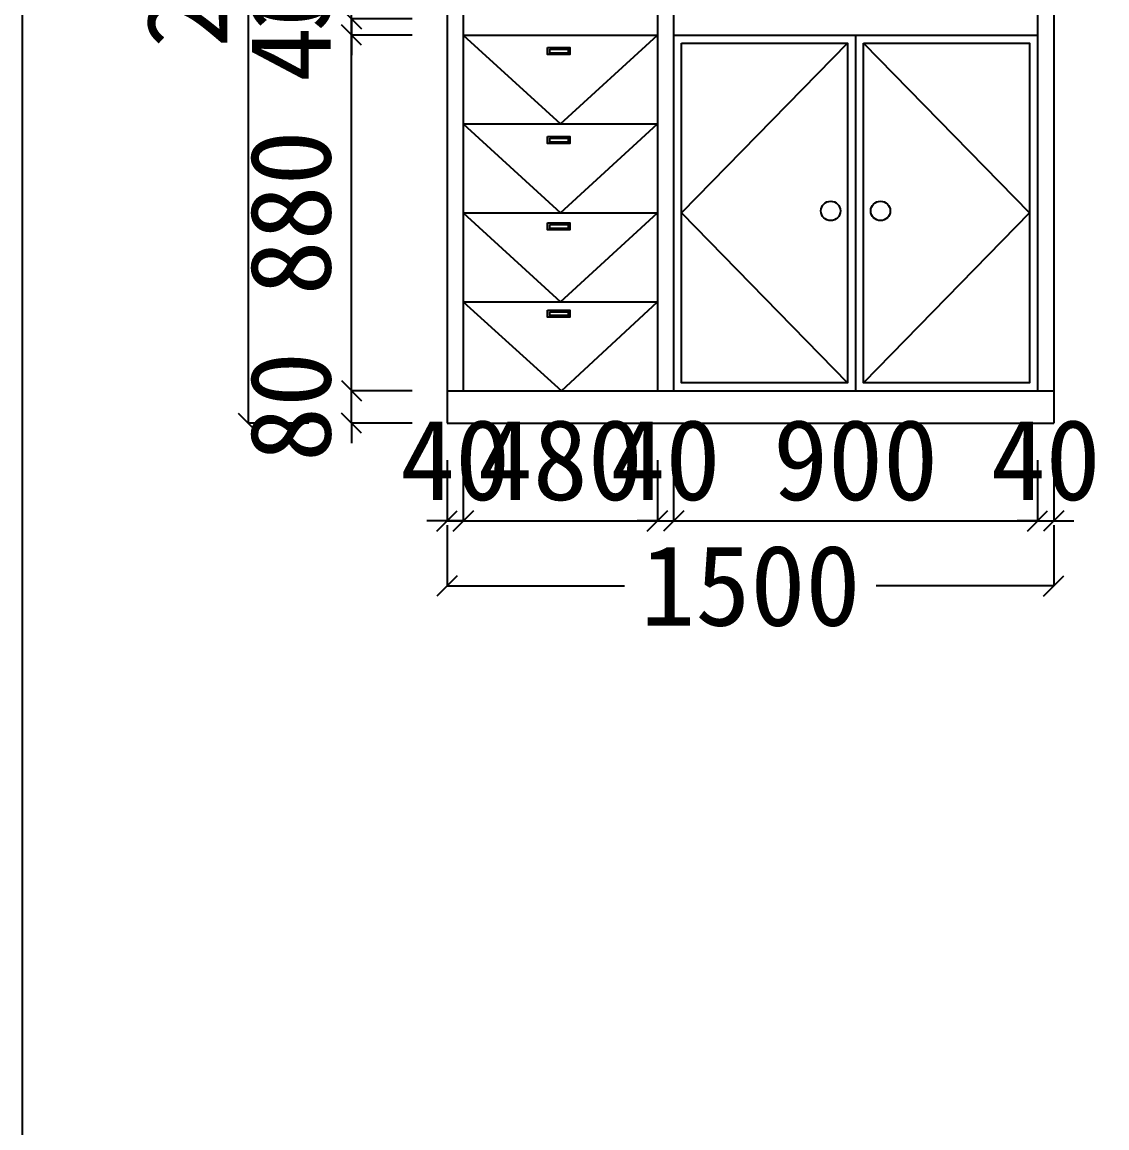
# Model space of a CAD drawing. Header units: millimetres. Extents: x 204800 to 233555, y -2285 to 8522.
# Drawn here: x 204800 to 207482, y 3106 to 5841 of the extents above; entities that cross this region are included whole.
import ezdxf

# ---------------------------------------------------------------- set-up
doc = ezdxf.new("R2010")
doc.units = ezdxf.units.MM
doc.layers.add('012', color=4, linetype='Continuous')
doc.layers.add('DIM【标注】', color=66, linetype='Continuous')
doc.styles.add('ROMANS', font='romans.shx', dxfattribs={"bigfont": 'hztxt'})
doc.styles.add('宋体', font='SimSun.ttf', dxfattribs={"height": 200})
doc.dimstyles.new('模型空间1：40', dxfattribs={"dimscale": 50, "dimtxt": 1.4, "dimasz": 1, "dimexe": 0, "dimexo": 0.5, "dimgap": 1, "dimtad": 1, "dimdec": 0, "dimrnd": 5, "dimzin": 0, "dimdsep": 46, "dimtxsty": 'ROMANS', "dimblk": 'ARCHTICK', "dimcen": 0.09, "dimclrd": 1, "dimclre": 1, "dimclrt": 2, "dimadec": 0, "dimazin": 0, "dimtfac": 1, "dimtdec": 0, "dimtix": 1, "dimtmove": 2, "dimatfit": 3, "dimldrblk": 'ZHL-SOFT_JT', "dimfxl": 2, "dimfxlon": 1, "dimtolj": 1, "dimtzin": 0, "dimarcsym": 0})

# ---------------------------------------------------------------- blocks, each defined once
blk = doc.blocks.new('_OBLIQUE')
at = {"color": 0, "linetype": 'ByBlock'}
blk.add_line((-0.5, -0.5), (0.5, 0.5), dxfattribs=at)
blk = doc.blocks.new('*D56')
at = {"layer": 'DEFPOINTS', "color": 0, "ltscale": 6, "transparency": 16777216}
for p in [(205890.5, 4928.9), (205850.5, 4848.9), (205890.5, 4606.9)]:
    blk.add_point(p, dxfattribs=at)
at = {"layer": 'DIM【标注】', "color": 251, "lineweight": -2, "ltscale": 6, "transparency": 16777216}
for p, q in [((205850.5, 4756.9), (205850.5, 4606.9)), ((205890.5, 4756.9), (205890.5, 4606.9)), ((205850.5, 4606.9), (205800.5, 4606.9)), ((205850.5, 4606.9), (205890.5, 4606.9)), ((205890.5, 4606.9), (205940.5, 4606.9))]:
    blk.add_line(p, q, dxfattribs=at)
at = {"layer": 'DIM【标注】', "color": 251, "lineweight": -2, "ltscale": 6, "transparency": 16777216, "xscale": 50, "yscale": 50, "zscale": 50}
blk.add_blockref('_OBLIQUE', (205850.5, 4606.9), dxfattribs=at)
at = {"layer": 'DIM【标注】', "color": 251, "lineweight": -2, "ltscale": 6, "transparency": 16777216, "xscale": 50, "yscale": 50, "zscale": 50, "rotation": 180}
blk.add_blockref('_OBLIQUE', (205890.5, 4606.9), dxfattribs=at)
at = {"layer": 'DIM【标注】', "color": 8, "ltscale": 6, "transparency": 16777216, "insert": (205870.5, 4756.9), "char_height": 200, "attachment_point": 5, "style": '宋体'}
blk.add_mtext('\\A1;40', dxfattribs=at)
blk = doc.blocks.new('ZHL-SOFT_JT')
for p, q in [((-0.94, 0.839), (-0.94, 0.839)), ((-0.94, 0.737), (-0.94, 0.737)), ((-0.94, 0.63647), (-0.94, 0.63647)), ((-0.867, 0.7737), (-0.867, 0.7737)), ((-0.867, 0.6758), (-0.867, 0.6758)), ((-0.867, 0.586942), (-0.867, 0.586942)), ((-0.787, 0.7022), (-0.787, 0.7022)), ((-0.787, 0.614), (-0.787, 0.614)), ((-0.7, 0.5526), (-0.7, 0.5526)), ((-0.787, 0.53266), (-0.787, 0.53266)), ((-0.7, 0.4797), (-0.7, 0.4797)), ((-0.629, 0.49), (-0.63, 0.49)), ((-0.552, 0.4299), (-0.552, 0.4299)), ((-0.472, 0.368), (-0.472, 0.368)), ((-0.3929, 0.3067), (-0.3929, 0.3067)), ((-0.31548, 0.24568), (-0.31548, 0.24568)), ((-0.23659, 0.184298), (-0.23659, 0.184298)), ((-0.787, -0.53266), (-0.787, -0.53266)), ((-0.7, -0.4797), (-0.7, -0.4797)), ((-0.629, -0.49), (-0.63, -0.49)), ((-0.552, -0.4299), (-0.552, -0.4299)), ((-0.472, -0.368), (-0.472, -0.368)), ((-0.3929, -0.3067), (-0.3929, -0.3067)), ((-0.31548, -0.24568), (-0.31548, -0.24568)), ((-0.23659, -0.184298), (-0.23659, -0.184298)), ((-0.94, -0.63647), (-0.94, -0.63647)), ((-0.94, -0.737), (-0.94, -0.737)), ((-0.94, -0.839), (-0.94, -0.839)), ((-0.867, -0.586942), (-0.867, -0.586942)), ((-0.867, -0.6758), (-0.867, -0.6758)), ((-0.867, -0.7737), (-0.867, -0.7737)), ((-0.787, -0.614), (-0.787, -0.614)), ((-0.787, -0.7022), (-0.787, -0.7022)), ((-0.7, -0.5526), (-0.7, -0.5526))]:
    blk.add_line(p, q)
blk.add_lwpolyline([(-1, 0), (0, 0), (-1, -1), (-1, -0.569), (0, 0), (-1, 0.569), (-1, 1), (0, 0)])
blk = doc.blocks.new('*D57')
at = {"layer": 'DEFPOINTS', "color": 0, "ltscale": 6, "transparency": 16777216}
for p in [(205890.5, 4928.9), (206370.5, 4928.9), (206370.5, 4606.9)]:
    blk.add_point(p, dxfattribs=at)
at = {"layer": 'DIM【标注】', "color": 251, "lineweight": -2, "ltscale": 6, "transparency": 16777216}
for p, q in [((205890.5, 4756.9), (205890.5, 4606.9)), ((206370.5, 4756.9), (206370.5, 4606.9)), ((205890.5, 4606.9), (205840.5, 4606.9)), ((205890.5, 4606.9), (206370.5, 4606.9)), ((206370.5, 4606.9), (206420.5, 4606.9))]:
    blk.add_line(p, q, dxfattribs=at)
at = {"layer": 'DIM【标注】', "color": 251, "lineweight": -2, "ltscale": 6, "transparency": 16777216, "xscale": 50, "yscale": 50, "zscale": 50}
blk.add_blockref('_OBLIQUE', (205890.5, 4606.9), dxfattribs=at)
at = {"layer": 'DIM【标注】', "color": 251, "lineweight": -2, "ltscale": 6, "transparency": 16777216, "xscale": 50, "yscale": 50, "zscale": 50, "rotation": 180}
blk.add_blockref('_OBLIQUE', (206370.5, 4606.9), dxfattribs=at)
at = {"layer": 'DIM【标注】', "color": 8, "ltscale": 6, "transparency": 16777216, "insert": (206130.5, 4756.9), "char_height": 200, "attachment_point": 5, "style": '宋体'}
blk.add_mtext('\\A1;480', dxfattribs=at)
blk = doc.blocks.new('*D58')
at = {"layer": 'DEFPOINTS', "color": 0, "ltscale": 6, "transparency": 16777216}
for p in [(206370.5, 4928.9), (206410.5, 4928.9), (206410.5, 4606.9)]:
    blk.add_point(p, dxfattribs=at)
at = {"layer": 'DIM【标注】', "color": 251, "lineweight": -2, "ltscale": 6, "transparency": 16777216}
for p, q in [((206370.5, 4756.9), (206370.5, 4606.9)), ((206410.5, 4756.9), (206410.5, 4606.9)), ((206370.5, 4606.9), (206320.5, 4606.9)), ((206370.5, 4606.9), (206410.5, 4606.9)), ((206410.5, 4606.9), (206460.5, 4606.9))]:
    blk.add_line(p, q, dxfattribs=at)
at = {"layer": 'DIM【标注】', "color": 251, "lineweight": -2, "ltscale": 6, "transparency": 16777216, "xscale": 50, "yscale": 50, "zscale": 50}
blk.add_blockref('_OBLIQUE', (206370.5, 4606.9), dxfattribs=at)
at = {"layer": 'DIM【标注】', "color": 251, "lineweight": -2, "ltscale": 6, "transparency": 16777216, "xscale": 50, "yscale": 50, "zscale": 50, "rotation": 180}
blk.add_blockref('_OBLIQUE', (206410.5, 4606.9), dxfattribs=at)
at = {"layer": 'DIM【标注】', "color": 8, "ltscale": 6, "transparency": 16777216, "insert": (206390.5, 4756.9), "char_height": 200, "attachment_point": 5, "style": '宋体'}
blk.add_mtext('\\A1;40', dxfattribs=at)
blk = doc.blocks.new('*D59')
at = {"layer": 'DEFPOINTS', "color": 0, "ltscale": 6, "transparency": 16777216}
for p in [(206410.5, 4928.9), (207310.5, 4928.9), (207310.5, 4606.9)]:
    blk.add_point(p, dxfattribs=at)
at = {"layer": 'DIM【标注】', "color": 251, "lineweight": -2, "ltscale": 6, "transparency": 16777216}
for p, q in [((206410.5, 4756.9), (206410.5, 4606.9)), ((207310.5, 4756.9), (207310.5, 4606.9)), ((206410.5, 4606.9), (207310.5, 4606.9))]:
    blk.add_line(p, q, dxfattribs=at)
at = {"layer": 'DIM【标注】', "color": 251, "lineweight": -2, "ltscale": 6, "transparency": 16777216, "xscale": 50, "yscale": 50, "zscale": 50, "rotation": 180}
blk.add_blockref('_OBLIQUE', (206410.5, 4606.9), dxfattribs=at)
at = {"layer": 'DIM【标注】', "color": 251, "lineweight": -2, "ltscale": 6, "transparency": 16777216, "xscale": 50, "yscale": 50, "zscale": 50}
blk.add_blockref('_OBLIQUE', (207310.5, 4606.9), dxfattribs=at)
at = {"layer": 'DIM【标注】', "color": 8, "ltscale": 6, "transparency": 16777216, "insert": (206860.5, 4756.9), "char_height": 200, "attachment_point": 5, "style": '宋体'}
blk.add_mtext('\\A1;900', dxfattribs=at)
blk = doc.blocks.new('*D60')
at = {"layer": 'DEFPOINTS', "color": 0, "ltscale": 6, "transparency": 16777216}
for p in [(207310.5, 4928.9), (207350.5, 4928.9), (207350.5, 4606.9)]:
    blk.add_point(p, dxfattribs=at)
at = {"layer": 'DIM【标注】', "color": 251, "lineweight": -2, "ltscale": 6, "transparency": 16777216}
for p, q in [((207310.5, 4756.9), (207310.5, 4606.9)), ((207350.5, 4756.9), (207350.5, 4606.9)), ((207310.5, 4606.9), (207260.5, 4606.9)), ((207310.5, 4606.9), (207350.5, 4606.9)), ((207350.5, 4606.9), (207400.5, 4606.9))]:
    blk.add_line(p, q, dxfattribs=at)
at = {"layer": 'DIM【标注】', "color": 251, "lineweight": -2, "ltscale": 6, "transparency": 16777216, "xscale": 50, "yscale": 50, "zscale": 50}
blk.add_blockref('_OBLIQUE', (207310.5, 4606.9), dxfattribs=at)
at = {"layer": 'DIM【标注】', "color": 251, "lineweight": -2, "ltscale": 6, "transparency": 16777216, "xscale": 50, "yscale": 50, "zscale": 50, "rotation": 180}
blk.add_blockref('_OBLIQUE', (207350.5, 4606.9), dxfattribs=at)
at = {"layer": 'DIM【标注】', "color": 8, "ltscale": 6, "transparency": 16777216, "insert": (207330.5, 4756.9), "char_height": 200, "attachment_point": 5, "style": '宋体'}
blk.add_mtext('\\A1;40', dxfattribs=at)
blk = doc.blocks.new('*D61')
at = {"layer": 'DEFPOINTS', "color": 0, "ltscale": 6, "transparency": 16777216}
for p in [(205850.5, 4848.9), (207350.5, 4848.9), (207350.5, 4446.1)]:
    blk.add_point(p, dxfattribs=at)
at = {"layer": 'DIM【标注】', "color": 251, "lineweight": -2, "ltscale": 6, "transparency": 16777216}
for p, q in [((205850.5, 4596.1), (205850.5, 4446.1)), ((207350.5, 4596.1), (207350.5, 4446.1)), ((205850.5, 4446.1), (206289.4, 4446.1)), ((207350.5, 4446.1), (206911.6, 4446.1))]:
    blk.add_line(p, q, dxfattribs=at)
at = {"layer": 'DIM【标注】', "color": 251, "lineweight": -2, "ltscale": 6, "transparency": 16777216, "xscale": 50, "yscale": 50, "zscale": 50, "rotation": 180}
blk.add_blockref('_OBLIQUE', (205850.5, 4446.1), dxfattribs=at)
at = {"layer": 'DIM【标注】', "color": 251, "lineweight": -2, "ltscale": 6, "transparency": 16777216, "xscale": 50, "yscale": 50, "zscale": 50}
blk.add_blockref('_OBLIQUE', (207350.5, 4446.1), dxfattribs=at)
at = {"layer": 'DIM【标注】', "color": 8, "ltscale": 6, "transparency": 16777216, "insert": (206600.5, 4446.1), "char_height": 200, "attachment_point": 5, "style": '宋体'}
blk.add_mtext('\\A1;1500', dxfattribs=at)
blk = doc.blocks.new('*D62')
at = {"layer": 'DEFPOINTS', "color": 0, "ltscale": 6, "transparency": 16777216}
for p in [(205614.1, 4928.9), (205850.5, 4928.9), (205850.5, 4848.9)]:
    blk.add_point(p, dxfattribs=at)
at = {"layer": 'DIM【标注】', "color": 251, "lineweight": -2, "ltscale": 6, "transparency": 16777216}
for p, q in [((205614.1, 4928.9), (205614.1, 4978.9)), ((205764.1, 4928.9), (205614.1, 4928.9)), ((205614.1, 4848.9), (205614.1, 4928.9)), ((205764.1, 4848.9), (205614.1, 4848.9)), ((205614.1, 4848.9), (205614.1, 4798.9))]:
    blk.add_line(p, q, dxfattribs=at)
at = {"layer": 'DIM【标注】', "color": 251, "lineweight": -2, "ltscale": 6, "transparency": 16777216, "xscale": 50, "yscale": 50, "zscale": 50}
for p, rotation in [((205614.1, 4928.9), 270), ((205614.1, 4848.9), 90)]:
    blk.add_blockref('_OBLIQUE', p, dxfattribs=dict(at, rotation=rotation))
at = {"layer": 'DIM【标注】', "color": 8, "ltscale": 6, "transparency": 16777216, "insert": (205464.1, 4888.9), "char_height": 200, "attachment_point": 5, "rotation": 90, "style": '宋体'}
blk.add_mtext('\\A1;80', dxfattribs=at)
blk = doc.blocks.new('*D63')
at = {"layer": 'DEFPOINTS', "color": 0, "ltscale": 6, "transparency": 16777216}
for p in [(205614.1, 5808.9), (205890.5, 5808.9), (205850.5, 4928.9)]:
    blk.add_point(p, dxfattribs=at)
at = {"layer": 'DIM【标注】', "color": 251, "lineweight": -2, "ltscale": 6, "transparency": 16777216}
for p, q in [((205764.1, 5808.9), (205614.1, 5808.9)), ((205614.1, 4928.9), (205614.1, 5808.9)), ((205764.1, 4928.9), (205614.1, 4928.9))]:
    blk.add_line(p, q, dxfattribs=at)
at = {"layer": 'DIM【标注】', "color": 251, "lineweight": -2, "ltscale": 6, "transparency": 16777216, "xscale": 50, "yscale": 50, "zscale": 50}
for p, rotation in [((205614.1, 5808.9), 90), ((205614.1, 4928.9), 270)]:
    blk.add_blockref('_OBLIQUE', p, dxfattribs=dict(at, rotation=rotation))
at = {"layer": 'DIM【标注】', "color": 8, "ltscale": 6, "transparency": 16777216, "insert": (205464.1, 5368.9), "char_height": 200, "attachment_point": 5, "rotation": 90, "style": '宋体'}
blk.add_mtext('\\A1;880', dxfattribs=at)
blk = doc.blocks.new('*D64')
at = {"layer": 'DEFPOINTS', "color": 0, "ltscale": 6, "transparency": 16777216}
for p in [(205614.1, 5848.9), (205890.5, 5848.9), (205890.5, 5808.9)]:
    blk.add_point(p, dxfattribs=at)
at = {"layer": 'DIM【标注】', "color": 251, "lineweight": -2, "ltscale": 6, "transparency": 16777216}
for p, q in [((205614.1, 5848.9), (205614.1, 5898.9)), ((205764.1, 5848.9), (205614.1, 5848.9)), ((205614.1, 5808.9), (205614.1, 5848.9)), ((205764.1, 5808.9), (205614.1, 5808.9)), ((205614.1, 5808.9), (205614.1, 5758.9))]:
    blk.add_line(p, q, dxfattribs=at)
at = {"layer": 'DIM【标注】', "color": 251, "lineweight": -2, "ltscale": 6, "transparency": 16777216, "xscale": 50, "yscale": 50, "zscale": 50}
for p, rotation in [((205614.1, 5848.9), 270), ((205614.1, 5808.9), 90)]:
    blk.add_blockref('_OBLIQUE', p, dxfattribs=dict(at, rotation=rotation))
at = {"layer": 'DIM【标注】', "color": 8, "ltscale": 6, "transparency": 16777216, "insert": (205464.1, 5828.9), "char_height": 200, "attachment_point": 5, "rotation": 90, "style": '宋体'}
blk.add_mtext('\\A1;40', dxfattribs=at)
blk = doc.blocks.new('*D65')
at = {"layer": 'DEFPOINTS', "color": 0, "ltscale": 6, "transparency": 16777216}
for p in [(205614.1, 6193.9), (205890.5, 6193.9), (205890.5, 5848.9)]:
    blk.add_point(p, dxfattribs=at)
at = {"layer": 'DIM【标注】', "color": 251, "lineweight": -2, "ltscale": 6, "transparency": 16777216}
for p, q in [((205614.1, 6193.9), (205614.1, 6243.9)), ((205764.1, 6193.9), (205614.1, 6193.9)), ((205614.1, 5848.9), (205614.1, 6193.9)), ((205764.1, 5848.9), (205614.1, 5848.9)), ((205614.1, 5848.9), (205614.1, 5798.9))]:
    blk.add_line(p, q, dxfattribs=at)
at = {"layer": 'DIM【标注】', "color": 251, "lineweight": -2, "ltscale": 6, "transparency": 16777216, "xscale": 50, "yscale": 50, "zscale": 50}
for p, rotation in [((205614.1, 6193.9), 270), ((205614.1, 5848.9), 90)]:
    blk.add_blockref('_OBLIQUE', p, dxfattribs=dict(at, rotation=rotation))
at = {"layer": 'DIM【标注】', "color": 8, "ltscale": 6, "transparency": 16777216, "insert": (205464.1, 6021.4), "char_height": 200, "attachment_point": 5, "rotation": 90, "style": '宋体'}
blk.add_mtext('\\A1;345', dxfattribs=at)
blk = doc.blocks.new('*D69')
at = {"layer": 'DEFPOINTS', "color": 0, "ltscale": 6, "transparency": 16777216}
for p in [(205850.5, 7248.9), (205358.5, 4848.9), (205850.5, 4848.9)]:
    blk.add_point(p, dxfattribs=at)
at = {"layer": 'DIM【标注】', "color": 251, "lineweight": -2, "ltscale": 6, "transparency": 16777216}
for p, q in [((205508.5, 7248.9), (205358.5, 7248.9)), ((205358.5, 7248.9), (205358.5, 4848.9)), ((205508.5, 4848.9), (205358.5, 4848.9))]:
    blk.add_line(p, q, dxfattribs=at)
at = {"layer": 'DIM【标注】', "color": 251, "lineweight": -2, "ltscale": 6, "transparency": 16777216, "xscale": 50, "yscale": 50, "zscale": 50}
for p, rotation in [((205358.5, 7248.9), 90), ((205358.5, 4848.9), 270)]:
    blk.add_blockref('_OBLIQUE', p, dxfattribs=dict(at, rotation=rotation))
at = {"layer": 'DIM【标注】', "color": 8, "ltscale": 6, "transparency": 16777216, "insert": (205208.5, 6048.9), "char_height": 200, "attachment_point": 5, "rotation": 90, "style": '宋体'}
blk.add_mtext('\\A1;2400', dxfattribs=at)

msp = doc.modelspace()

# ---------------------------------------------------------------- linework, layer by layer
at = {"layer": '012'}
msp.add_line((204799.6, 8496.5), (204799.6, -2285.4), dxfattribs=at)
at = {"layer": 'DIM【标注】', "color": 4, "ltscale": 6}
for p, q in [((205850.5, 7248.9), (205850.5, 4848.9)), ((207350.5, 7248.9), (207350.5, 4848.9)), ((205890.5, 7228.9), (205890.5, 4928.9)), ((206370.5, 7228.9), (206370.5, 4928.9)), ((206410.5, 7228.9), (206410.5, 4928.9)), ((207310.5, 7228.9), (207310.5, 4928.9)), ((205890.5, 5808.9), (206370.5, 5808.9)), ((205890.5, 5808.9), (206130.5, 5588.9)), ((206130.5, 5588.9), (206370.5, 5808.9)), ((206410.5, 5808.9), (207310.5, 5808.9)), ((206860.5, 5808.9), (206860.5, 4928.9)), ((205890.5, 5588.9), (206370.5, 5588.9)), ((205890.5, 5588.9), (206130.5, 5368.9)), ((206130.5, 5368.9), (206370.5, 5588.9)), ((205890.5, 5368.9), (206370.5, 5368.9)), ((205890.5, 5368.9), (206130.5, 5148.9)), ((206130.5, 5148.9), (206370.5, 5368.9)), ((205890.5, 5148.9), (206370.5, 5148.9)), ((205890.5, 5148.9), (206133.3, 4928.9)), ((206133.3, 4928.9), (206370.5, 5148.9)), ((205850.5, 4928.9), (207350.5, 4928.9)), ((205850.5, 4848.9), (207350.5, 4848.9))]:
    msp.add_line(p, q, dxfattribs=at)
at = {"layer": 'DIM【标注】', "color": 251, "ltscale": 6}
for p, q in [((206840.5, 5788.9), (206430.5, 5368.9)), ((206880.5, 5788.9), (207290.5, 5368.9)), ((206430.5, 5368.9), (206840.5, 4948.9)), ((207290.5, 5368.9), (206880.5, 4948.9))]:
    msp.add_line(p, q, dxfattribs=at)
at = {"layer": 'DIM【标注】', "color": 4, "ltscale": 6}
for points in [[(206098.9, 5778.1), (206154.3, 5778.1), (206154.3, 5760.5), (206098.9, 5760.5)], [(206104.6, 5773.8), (206150, 5773.8), (206150, 5764.3), (206104.6, 5764.3)], [(206098.9, 5557.8), (206154.3, 5557.8), (206154.3, 5540.2), (206098.9, 5540.2)], [(206104.6, 5553.5), (206150, 5553.5), (206150, 5544), (206104.6, 5544)], [(206098.9, 5344.4), (206154.3, 5344.4), (206154.3, 5326.8), (206098.9, 5326.8)], [(206104.6, 5340.1), (206150, 5340.1), (206150, 5330.6), (206104.6, 5330.6)], [(206098.9, 5128.6), (206154.3, 5128.6), (206154.3, 5111), (206098.9, 5111)], [(206104.6, 5124.3), (206150, 5124.3), (206150, 5114.8), (206104.6, 5114.8)]]:
    msp.add_lwpolyline(points, close=True, dxfattribs=at)
at = {"layer": 'DIM【标注】', "color": 251, "ltscale": 6}
for points in [[(206430.5, 5788.9), (206840.5, 5788.9), (206840.5, 4948.9), (206430.5, 4948.9)], [(206880.5, 5788.9), (207290.5, 5788.9), (207290.5, 4948.9), (206880.5, 4948.9)]]:
    msp.add_lwpolyline(points, close=True, dxfattribs=at)
at = {"layer": 'DIM【标注】', "color": 4, "ltscale": 6}
for centre in [(206799, 5373.8), (206922.1, 5373.8)]:
    msp.add_circle(centre, 24.1, dxfattribs=at)
at = {"layer": 'DIM【标注】', "color": 4}
for p in [(206130.5, 5588.9), (206130.5, 5368.9), (206130.5, 5148.9)]:
    msp.add_point(p, dxfattribs=at)

# ---------------------------------------------------------------- dimensions: what is measured, and where the dimension line sits
at = {"layer": 'DIM【标注】', "color": 4, "ltscale": 6}
for base, p1, p2, picture, middle in [((205358.5, 4848.9), (205850.5, 7248.9), (205850.5, 4848.9), '*D69', (205208.5, 6048.9)), ((205614.1, 6193.9), (205890.5, 5848.9), (205890.5, 6193.9), '*D65', (205464.1, 6021.4)), ((205614.1, 5848.9), (205890.5, 5808.9), (205890.5, 5848.9), '*D64', (205464.1, 5828.9)), ((205614.1, 5808.9), (205850.5, 4928.9), (205890.5, 5808.9), '*D63', (205464.1, 5368.9)), ((205614.1, 4928.9), (205850.5, 4848.9), (205850.5, 4928.9), '*D62', (205464.1, 4888.9))]:
    dim = msp.add_linear_dim(base=base, p1=p1, p2=p2, angle=90, dimstyle='模型空间1：40', override={"dimtxt": 2, "dimtxsty": '宋体', "dimblk": 'OBLIQUE', "dimclrd": 251, "dimclre": 251, "dimclrt": 8, "dimfxl": 3}, dxfattribs=at)
    dim.commit()
    dim.dimension.update_dxf_attribs({"geometry": picture, "text_midpoint": middle})
for base, p1, p2, picture, middle in [((205890.5, 4606.9), (205850.5, 4848.9), (205890.5, 4928.9), '*D56', (205870.5, 4756.9)), ((206370.5, 4606.9), (205890.5, 4928.9), (206370.5, 4928.9), '*D57', (206130.5, 4756.9)), ((206410.5, 4606.9), (206370.5, 4928.9), (206410.5, 4928.9), '*D58', (206390.5, 4756.9)), ((207310.5, 4606.9), (206410.5, 4928.9), (207310.5, 4928.9), '*D59', (206860.5, 4756.9)), ((207350.5, 4606.9), (207310.5, 4928.9), (207350.5, 4928.9), '*D60', (207330.5, 4756.9))]:
    dim = msp.add_linear_dim(base=base, p1=p1, p2=p2, dimstyle='模型空间1：40', override={"dimtxt": 2, "dimtxsty": '宋体', "dimblk": 'OBLIQUE', "dimclrd": 251, "dimclre": 251, "dimclrt": 8, "dimfxl": 3}, dxfattribs=at)
    dim.commit()
    dim.dimension.update_dxf_attribs({"geometry": picture, "text_midpoint": middle})
dim = msp.add_linear_dim(base=(207350.5, 4446.1), p1=(205850.5, 4848.9), p2=(207350.5, 4848.9), dimstyle='模型空间1：40', override={"dimtxt": 2, "dimtxsty": '宋体', "dimblk": 'OBLIQUE', "dimclrd": 251, "dimclre": 251, "dimclrt": 8, "dimfxl": 3}, dxfattribs=at)
dim.commit()
dim.dimension.update_dxf_attribs({"geometry": '*D61', "text_midpoint": (206600.5, 4446.1), "dimtype": 128})

doc.saveas('drawing.dxf')
